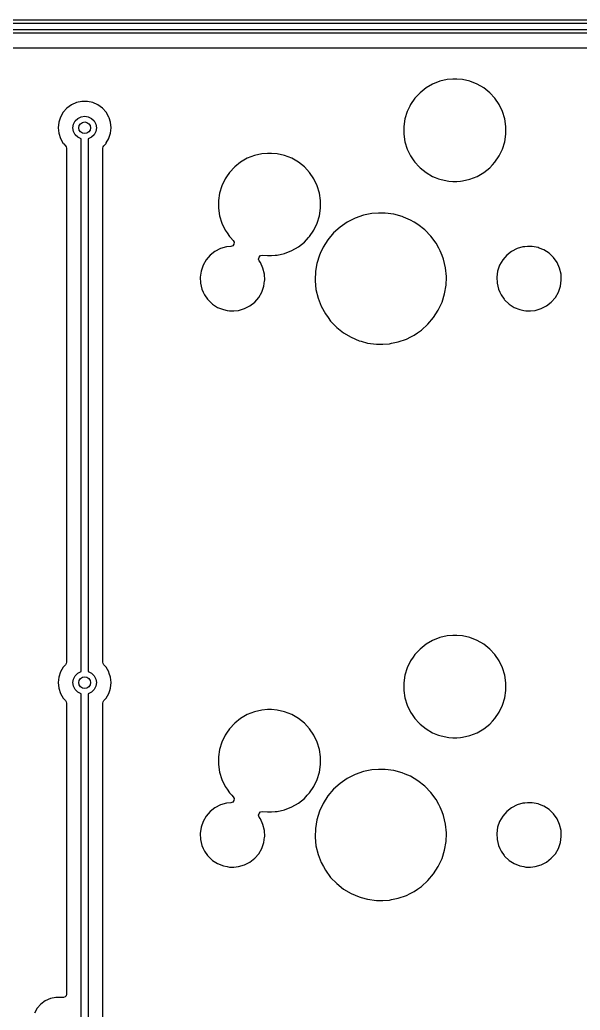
# Model space of a CAD drawing. Extents: x 30 to 259, y -142 to -25.
# Drawn here: x 74.55 to 93.75, y -59.58 to -25.66 of the extents above; entities that cross this region are included whole.
import ezdxf

# ---------------------------------------------------------------- set-up
doc = ezdxf.new("R2010")
doc.units = 0
doc.layers.add('BLACK', color=7, linetype='CONTINUOUS')

msp = doc.modelspace()

# ---------------------------------------------------------------- linework, layer by layer
at = {"layer": 'BLACK', "linetype": 'CONTINUOUS'}
for p, q in [((31.6, -25.6615), (237.95, -25.6615)), ((237.924, -25.7885), (31.6263, -25.7885)), ((31.7354, -25.9885), (235.737, -25.9885)), ((235.711, -26.1155), (31.7618, -26.1155)), ((32.165, -26.616), (115.136, -26.616)), ((88.9351, -27.7676), (88.6909, -27.8634)), ((89.1909, -27.7092), (88.9351, -27.7676)), ((89.387, -27.6945), (89.1909, -27.7092)), ((89.518, -27.6945), (89.387, -27.6945)), ((89.387, -27.6945), (89.387, -27.6945)), ((89.7141, -27.7092), (89.518, -27.6945)), ((89.518, -27.6945), (89.518, -27.6945)), ((89.9699, -27.7676), (89.7141, -27.7092)), ((90.2141, -27.8634), (89.9699, -27.7676)), ((88.4636, -27.9946), (88.2585, -28.1582)), ((88.6909, -27.8634), (88.4636, -27.9946)), ((90.4414, -27.9946), (90.2141, -27.8634)), ((90.6465, -28.1582), (90.4414, -27.9946)), ((90.4414, -27.9946), (90.4414, -27.9946)), ((76.6754, -28.4595), (76.4902, -28.4989)), ((76.8646, -28.4595), (76.6754, -28.4595)), ((76.6754, -28.4595), (76.6754, -28.4595)), ((77.0498, -28.4989), (76.8646, -28.4595)), ((76.8646, -28.4595), (76.8646, -28.4595)), ((88.0801, -28.3505), (87.9323, -28.5673)), ((88.2585, -28.1582), (88.0801, -28.3505)), ((90.8249, -28.3505), (90.6465, -28.1582)), ((90.6465, -28.1582), (90.6465, -28.1582)), ((90.6465, -28.1582), (90.6465, -28.1582)), ((90.9727, -28.5673), (90.8249, -28.3505)), ((90.8249, -28.3505), (90.8249, -28.3505)), ((90.8249, -28.3505), (90.8249, -28.3505)), ((76.1641, -28.6871), (76.0375, -28.8278)), ((76.3173, -28.5758), (76.1641, -28.6871)), ((76.4902, -28.4989), (76.3173, -28.5758)), ((77.2227, -28.5758), (77.0498, -28.4989)), ((77.3759, -28.6871), (77.2227, -28.5758)), ((77.5025, -28.8278), (77.3759, -28.6871)), ((87.8184, -28.8037), (87.7411, -29.0544)), ((87.9076, -28.6186), (87.8184, -28.8037)), ((87.9323, -28.5673), (87.9076, -28.6186)), ((91.0866, -28.8037), (90.9727, -28.5673)), ((91.1639, -29.0544), (91.0866, -28.8037)), ((75.9428, -28.9917), (75.8843, -29.1717)), ((76.0375, -28.8278), (75.9428, -28.9917)), ((76.3896, -29.2364), (76.4464, -29.1249)), ((76.4464, -29.1249), (76.5349, -29.0364)), ((76.5349, -29.0364), (76.6464, -28.9796)), ((76.6464, -28.9796), (76.77, -28.96)), ((76.77, -28.96), (76.8936, -28.9796)), ((76.8936, -28.9796), (77.0051, -29.0364)), ((77.0051, -29.0364), (77.0936, -29.1249)), ((77.0936, -29.1249), (77.1504, -29.2364)), ((77.5972, -28.9917), (77.5025, -28.8278)), ((77.6069, -29.0217), (77.5972, -28.9917)), ((77.6557, -29.1717), (77.6069, -29.0217)), ((87.7411, -29.0544), (87.702, -29.3138)), ((91.203, -29.3138), (91.1639, -29.0544)), ((75.8843, -29.1717), (75.8645, -29.36)), ((75.8645, -29.36), (75.8843, -29.5483)), ((76.37, -29.36), (76.3896, -29.2364)), ((76.3896, -29.4836), (76.37, -29.36)), ((76.4464, -29.5951), (76.3896, -29.4836)), ((77.1504, -29.4836), (77.0936, -29.5951)), ((77.1504, -29.2364), (77.17, -29.36)), ((77.17, -29.36), (77.1504, -29.4836)), ((77.6755, -29.36), (77.6557, -29.1717)), ((77.6557, -29.5483), (77.6755, -29.36)), ((87.702, -29.3138), (87.702, -29.5762)), ((91.203, -29.5762), (91.203, -29.3138)), ((75.8843, -29.5483), (75.9428, -29.7283)), ((75.9428, -29.7283), (76.0375, -29.8922)), ((76.5349, -29.6836), (76.4464, -29.5951)), ((76.645, -29.7397), (76.5349, -29.6836)), ((76.645, -47.9803), (76.645, -29.7397)), ((77.0051, -29.6836), (76.895, -29.7397)), ((76.895, -29.7397), (76.895, -47.9803)), ((77.0936, -29.5951), (77.0051, -29.6836)), ((77.5103, -29.8787), (77.5972, -29.7283)), ((77.5972, -29.7283), (77.6004, -29.7183)), ((77.6004, -29.7183), (77.6466, -29.5762)), ((77.6466, -29.5762), (77.6557, -29.5483)), ((87.702, -29.5762), (87.7411, -29.8356)), ((87.7411, -29.8356), (87.8184, -30.0863)), ((91.0866, -30.0863), (91.1639, -29.8356)), ((91.1639, -29.8356), (91.203, -29.5762)), ((76.0375, -29.8922), (76.0555, -29.9123)), ((76.0555, -29.9123), (76.1127, -29.9757)), ((76.1127, -29.9757), (76.1363, -30.0142)), ((76.1363, -30.0142), (76.1445, -30.0587)), ((76.1445, -30.0587), (76.1445, -47.6613)), ((77.3955, -30.0587), (77.4037, -30.0142)), ((77.3955, -34.4724), (77.3955, -30.0587)), ((77.4037, -30.0142), (77.4273, -29.9757)), ((77.4273, -29.9757), (77.5025, -29.8922)), ((77.5025, -29.8922), (77.5103, -29.8787)), ((87.8184, -30.0863), (87.9323, -30.3227)), ((90.9727, -30.3227), (91.0866, -30.0863)), ((82.3409, -30.4034), (82.1136, -30.5346)), ((82.5851, -30.3076), (82.3409, -30.4034)), ((82.8409, -30.2492), (82.5851, -30.3076)), ((83.037, -30.2345), (82.8409, -30.2492)), ((83.168, -30.2345), (83.037, -30.2345)), ((83.037, -30.2345), (83.037, -30.2345)), ((83.3641, -30.2492), (83.168, -30.2345)), ((83.168, -30.2345), (83.168, -30.2345)), ((83.6199, -30.3076), (83.3641, -30.2492)), ((83.8641, -30.4034), (83.6199, -30.3076)), ((83.925, -30.4386), (83.8641, -30.4034)), ((83.8641, -30.4034), (83.8641, -30.4034)), ((83.8641, -30.4034), (83.8641, -30.4034)), ((84.0914, -30.5346), (83.925, -30.4386)), ((87.9323, -30.3227), (88.0447, -30.4875)), ((88.0447, -30.4875), (88.0801, -30.5395)), ((90.8249, -30.5395), (90.9727, -30.3227)), ((81.9085, -30.6982), (81.7301, -30.8905)), ((82.1136, -30.5346), (81.9085, -30.6982)), ((84.2965, -30.6982), (84.0914, -30.5346)), ((84.0914, -30.5346), (84.0914, -30.5346)), ((84.4749, -30.8905), (84.2965, -30.6982)), ((84.2965, -30.6982), (84.2965, -30.6982)), ((84.2965, -30.6982), (84.2965, -30.6982)), ((88.0801, -30.5395), (88.2273, -30.6982)), ((88.2273, -30.6982), (88.2585, -30.7318)), ((88.2585, -30.7318), (88.4636, -30.8954)), ((90.4414, -30.8954), (90.6465, -30.7318)), ((90.6465, -30.7318), (90.7458, -30.6248)), ((90.7458, -30.6248), (90.8249, -30.5395)), ((90.8249, -30.5395), (90.8249, -30.5395)), ((90.8249, -30.5395), (90.8249, -30.5395)), ((81.5823, -31.1073), (81.4684, -31.3437)), ((81.6296, -31.0379), (81.5823, -31.1073)), ((81.7301, -30.8905), (81.6296, -31.0379)), ((84.6227, -31.1073), (84.4749, -30.8905)), ((84.4749, -30.8905), (84.4749, -30.8905)), ((84.4749, -30.8905), (84.4749, -30.8905)), ((84.7366, -31.3437), (84.6227, -31.1073)), ((88.4636, -30.8954), (88.6909, -31.0266)), ((88.6909, -31.0266), (88.7784, -31.0609)), ((88.7784, -31.0609), (88.8965, -31.1073)), ((88.8965, -31.1073), (88.9351, -31.1224)), ((88.9351, -31.1224), (89.1909, -31.1808)), ((89.1909, -31.1808), (89.2469, -31.185)), ((89.2469, -31.185), (89.387, -31.1955)), ((89.387, -31.1955), (89.387, -31.1955)), ((89.387, -31.1955), (89.518, -31.1955)), ((89.518, -31.1955), (89.6406, -31.1863)), ((89.518, -31.1955), (89.518, -31.1955)), ((89.6406, -31.1863), (89.7141, -31.1808)), ((89.7141, -31.1808), (89.9699, -31.1224)), ((89.9699, -31.1224), (90.2141, -31.0266)), ((90.2141, -31.0266), (90.4414, -30.8954)), ((81.4684, -31.3437), (81.3911, -31.5944)), ((84.8139, -31.5944), (84.7366, -31.3437)), ((81.3911, -31.5944), (81.352, -31.8538)), ((81.352, -31.8538), (81.352, -32.1162)), ((84.853, -31.8538), (84.8139, -31.5944)), ((84.853, -32.1162), (84.853, -31.8538)), ((81.352, -32.1162), (81.3911, -32.3756)), ((84.8139, -32.3756), (84.853, -32.1162)), ((81.3911, -32.3756), (81.4684, -32.6263)), ((84.7366, -32.6263), (84.8139, -32.3756)), ((86.0343, -32.4541), (85.7662, -32.5896)), ((86.3182, -32.3555), (86.0343, -32.4541)), ((86.6127, -32.2956), (86.3182, -32.3555)), ((86.8375, -32.2806), (86.6127, -32.2956)), ((87.0627, -32.2806), (86.8375, -32.2806)), ((86.8375, -32.2806), (86.8375, -32.2806)), ((87.3606, -32.3207), (87.0627, -32.2806)), ((87.6504, -32.4), (87.3606, -32.3207)), ((87.3606, -32.3207), (87.3606, -32.3207)), ((87.3606, -32.3207), (87.3606, -32.3207)), ((87.6945, -32.4187), (87.6504, -32.4)), ((87.927, -32.5173), (87.6945, -32.4187)), ((88.0563, -32.5939), (87.927, -32.5173)), ((81.4684, -32.6263), (81.5823, -32.8627)), ((81.5823, -32.8627), (81.6494, -32.9612)), ((84.4749, -33.0795), (84.6227, -32.8627)), ((84.6227, -32.8627), (84.7366, -32.6263)), ((85.5184, -32.7597), (85.2956, -32.9612)), ((85.7662, -32.5896), (85.5184, -32.7597)), ((88.1856, -32.6705), (88.0563, -32.5939)), ((88.4214, -32.8567), (88.1856, -32.6705)), ((88.1856, -32.6705), (88.1856, -32.6705)), ((88.1856, -32.6705), (88.1856, -32.6705)), ((88.6303, -33.0727), (88.4214, -32.8567)), ((81.6494, -32.9612), (81.7301, -33.0795)), ((81.7301, -33.0795), (81.7647, -33.1168)), ((81.7647, -33.1168), (81.8568, -33.216)), ((81.8568, -33.216), (81.8876, -33.2767)), ((84.2965, -33.2718), (84.4403, -33.1168)), ((84.4403, -33.1168), (84.4749, -33.0795)), ((84.4749, -33.0795), (84.4749, -33.0795)), ((84.4749, -33.0795), (84.4749, -33.0795)), ((85.1016, -33.1907), (84.9399, -33.444)), ((85.2956, -32.9612), (85.1016, -33.1907)), ((88.8085, -33.3146), (88.6303, -33.0727)), ((81.4213, -33.4978), (81.2343, -33.5942)), ((81.6231, -33.4386), (81.4213, -33.4978)), ((81.7777, -33.4238), (81.6231, -33.4386)), ((81.841, -33.399), (81.7777, -33.4238)), ((81.8818, -33.3445), (81.841, -33.399)), ((81.8876, -33.2767), (81.8818, -33.3445)), ((83.6199, -33.6624), (83.8641, -33.5666)), ((83.8641, -33.5666), (84.0914, -33.4354)), ((84.0914, -33.4354), (84.2965, -33.2718)), ((84.9399, -33.444), (84.8385, -33.6624)), ((88.9029, -33.4869), (88.8085, -33.3146)), ((88.9529, -33.5781), (88.9029, -33.4869)), ((91.5813, -33.4978), (91.3943, -33.5942)), ((91.7831, -33.4386), (91.5813, -33.4978)), ((91.8529, -33.4319), (91.7831, -33.4386)), ((91.94, -33.4236), (91.8529, -33.4319)), ((92.0977, -33.4236), (91.94, -33.4236)), ((92.3042, -33.4634), (92.0977, -33.4236)), ((92.0977, -33.4236), (92.0977, -33.4236)), ((92.3414, -33.4783), (92.3042, -33.4634)), ((92.3042, -33.4634), (92.3042, -33.4634)), ((92.3042, -33.4634), (92.3042, -33.4634)), ((92.4995, -33.5416), (92.3414, -33.4783)), ((92.6764, -33.6553), (92.4995, -33.5416)), ((80.9312, -33.8832), (80.8261, -34.0654)), ((81.069, -33.7243), (80.9312, -33.8832)), ((81.2343, -33.5942), (81.069, -33.7243)), ((82.7296, -33.8526), (82.7454, -33.7852)), ((82.7524, -33.918), (82.7296, -33.8526)), ((82.7454, -33.7852), (82.7949, -33.7368)), ((82.7949, -33.7368), (82.8627, -33.7224)), ((82.8627, -33.7224), (83.037, -33.7355)), ((83.037, -33.7355), (83.037, -33.7355)), ((83.037, -33.7355), (83.168, -33.7355)), ((83.168, -33.7355), (83.2906, -33.7263)), ((83.168, -33.7355), (83.168, -33.7355)), ((83.2906, -33.7263), (83.3641, -33.7208)), ((83.3641, -33.7208), (83.6199, -33.6624)), ((84.813, -33.7179), (84.7244, -34.0035)), ((84.8134, -33.7165), (84.813, -33.7179)), ((84.8385, -33.6624), (84.8134, -33.7165)), ((89.014, -33.7368), (88.9529, -33.5781)), ((89.0609, -33.8586), (89.014, -33.7368)), ((89.1306, -34.1509), (89.0609, -33.8586)), ((91.0912, -33.8832), (90.9861, -34.0654)), ((91.229, -33.7243), (91.0912, -33.8832)), ((91.3943, -33.5942), (91.229, -33.7243)), ((92.8287, -33.8005), (92.6764, -33.6553)), ((92.6764, -33.6553), (92.6764, -33.6553)), ((92.6764, -33.6553), (92.6764, -33.6553)), ((92.9507, -33.9718), (92.8287, -33.8005)), ((92.8287, -33.8005), (92.8287, -33.8005)), ((80.8261, -34.0654), (80.7573, -34.2642)), ((82.7907, -33.9718), (82.7524, -33.918)), ((82.8781, -34.1631), (82.7907, -33.9718)), ((82.7907, -33.9718), (82.7907, -33.9718)), ((82.7907, -33.9718), (82.7907, -33.9718)), ((82.9276, -34.3675), (82.8781, -34.1631)), ((84.7244, -34.0035), (84.6792, -34.2711)), ((89.1607, -34.4498), (89.1306, -34.1509)), ((90.9861, -34.0654), (90.9173, -34.2642)), ((93.0381, -34.1631), (92.9507, -33.9718)), ((92.9507, -33.9718), (92.9507, -33.9718)), ((92.9507, -33.9718), (92.9507, -33.9718)), ((93.0876, -34.3675), (93.0381, -34.1631)), ((77.3955, -47.6613), (77.3955, -34.4724)), ((80.7573, -34.2642), (80.7273, -34.4724)), ((80.7273, -34.4724), (80.7374, -34.6825)), ((80.7273, -34.4724), (80.7273, -34.4724)), ((82.9377, -34.5776), (82.9276, -34.3675)), ((82.9344, -34.6002), (82.9377, -34.5776)), ((84.6661, -34.5461), (84.6643, -34.6002)), ((84.6744, -34.2998), (84.6661, -34.5461)), ((84.6792, -34.2711), (84.6744, -34.2998)), ((89.1506, -34.7502), (89.1599, -34.4724)), ((89.1599, -34.4724), (89.1607, -34.4498)), ((90.9173, -34.2642), (90.8873, -34.4724)), ((90.8873, -34.4724), (90.8974, -34.6825)), ((90.8873, -34.4724), (90.8873, -34.4724)), ((93.0677, -34.7858), (93.0977, -34.5776)), ((93.0977, -34.5776), (93.0876, -34.3675)), ((80.7374, -34.6825), (80.7869, -34.8869)), ((80.7869, -34.8869), (80.8316, -34.9846)), ((82.8389, -34.9846), (82.9077, -34.7858)), ((82.9077, -34.7858), (82.9344, -34.6002)), ((84.6643, -34.6002), (84.6944, -34.8991)), ((84.6944, -34.8991), (84.7641, -35.1914)), ((89.1006, -35.0465), (89.1506, -34.7502)), ((90.8974, -34.6825), (90.9469, -34.8869)), ((90.9469, -34.8869), (90.9916, -34.9846)), ((92.9989, -34.9846), (93.0677, -34.7858)), ((80.8316, -34.9846), (80.8743, -35.0782)), ((80.8743, -35.0782), (80.9833, -35.2312)), ((80.9833, -35.2312), (80.9963, -35.2495)), ((80.9963, -35.2495), (81.1486, -35.3947)), ((82.596, -35.3257), (82.7338, -35.1668)), ((82.7338, -35.1668), (82.8389, -34.9846)), ((84.7641, -35.1914), (84.8721, -35.4719)), ((89.0116, -35.3335), (89.1006, -35.0465)), ((90.9916, -34.9846), (91.0343, -35.0782)), ((91.0343, -35.0782), (91.1433, -35.2312)), ((91.1433, -35.2312), (91.1563, -35.2495)), ((91.1563, -35.2495), (91.3086, -35.3947)), ((92.756, -35.3257), (92.8938, -35.1668)), ((92.8938, -35.1668), (92.9989, -34.9846)), ((81.1486, -35.3947), (81.1486, -35.3947)), ((81.1486, -35.3947), (81.1486, -35.3947)), ((81.1486, -35.3947), (81.3255, -35.5084)), ((81.3255, -35.5084), (81.3255, -35.5084)), ((81.3255, -35.5084), (81.5208, -35.5866)), ((81.5208, -35.5866), (81.6496, -35.6114)), ((82.0419, -35.6114), (82.2437, -35.5522)), ((82.2437, -35.5522), (82.4307, -35.4558)), ((82.4307, -35.4558), (82.596, -35.3257)), ((84.8721, -35.4719), (85.0165, -35.7354)), ((88.7234, -35.8593), (88.8851, -35.606)), ((88.8851, -35.606), (89.0116, -35.3335)), ((91.3086, -35.3947), (91.3086, -35.3947)), ((91.3086, -35.3947), (91.3086, -35.3947)), ((91.3086, -35.3947), (91.4855, -35.5084)), ((91.4855, -35.5084), (91.4855, -35.5084)), ((91.4855, -35.5084), (91.6808, -35.5866)), ((91.6808, -35.5866), (91.8096, -35.6114)), ((92.2019, -35.6114), (92.4037, -35.5522)), ((92.4037, -35.5522), (92.5907, -35.4558)), ((92.5907, -35.4558), (92.756, -35.3257)), ((81.6496, -35.6114), (81.7273, -35.6264)), ((81.7273, -35.6264), (81.7273, -35.6264)), ((81.7273, -35.6264), (81.885, -35.6264)), ((81.885, -35.6264), (82.0419, -35.6114)), ((81.885, -35.6264), (81.885, -35.6264)), ((85.0165, -35.7354), (85.1078, -35.8593)), ((85.1078, -35.8593), (85.1947, -35.9773)), ((88.5294, -36.0888), (88.7234, -35.8593)), ((91.8096, -35.6114), (91.8873, -35.6264)), ((91.8873, -35.6264), (91.8873, -35.6264)), ((91.8873, -35.6264), (92.045, -35.6264)), ((92.045, -35.6264), (92.2019, -35.6114)), ((92.045, -35.6264), (92.045, -35.6264)), ((85.1947, -35.9773), (85.4036, -36.1933)), ((85.4036, -36.1933), (85.6394, -36.3795)), ((88.3066, -36.2903), (88.5294, -36.0888)), ((85.6394, -36.3795), (85.898, -36.5327)), ((85.898, -36.5327), (86.1746, -36.65)), ((87.5068, -36.6945), (87.7907, -36.5959)), ((87.7907, -36.5959), (87.9389, -36.521)), ((87.9389, -36.521), (88.0588, -36.4604)), ((88.0588, -36.4604), (88.1767, -36.3795)), ((88.1767, -36.3795), (88.3066, -36.2903)), ((86.1746, -36.65), (86.1746, -36.65)), ((86.1746, -36.65), (86.1746, -36.65)), ((86.1746, -36.65), (86.2385, -36.6675)), ((86.2385, -36.6675), (86.4644, -36.7293)), ((86.4644, -36.7293), (86.7623, -36.7694)), ((86.7623, -36.7694), (86.9875, -36.7694)), ((86.9875, -36.7694), (87.2123, -36.7544)), ((86.9875, -36.7694), (86.9875, -36.7694)), ((87.2123, -36.7544), (87.2859, -36.7394)), ((87.2859, -36.7394), (87.5068, -36.6945)), ((89.1909, -46.7592), (88.9351, -46.8176)), ((89.387, -46.7445), (89.1909, -46.7592)), ((89.518, -46.7445), (89.387, -46.7445)), ((89.387, -46.7445), (89.387, -46.7445)), ((89.7141, -46.7592), (89.518, -46.7445)), ((89.518, -46.7445), (89.518, -46.7445)), ((89.9699, -46.8176), (89.7141, -46.7592)), ((88.4636, -47.0446), (88.2585, -47.2082)), ((88.6909, -46.9134), (88.4636, -47.0446)), ((88.9351, -46.8176), (88.6909, -46.9134)), ((90.2141, -46.9134), (89.9699, -46.8176)), ((90.4414, -47.0446), (90.2141, -46.9134)), ((90.6465, -47.2082), (90.4414, -47.0446)), ((90.4414, -47.0446), (90.4414, -47.0446)), ((88.0801, -47.4005), (88.0194, -47.4895)), ((88.2585, -47.2082), (88.0801, -47.4005)), ((90.8249, -47.4005), (90.6465, -47.2082)), ((90.6465, -47.2082), (90.6465, -47.2082)), ((90.6465, -47.2082), (90.6465, -47.2082)), ((90.9727, -47.6173), (90.8249, -47.4005)), ((90.8249, -47.4005), (90.8249, -47.4005)), ((90.8249, -47.4005), (90.8249, -47.4005)), ((76.0995, -47.7589), (76.0375, -47.8278)), ((76.1127, -47.7443), (76.0995, -47.7589)), ((76.1363, -47.7058), (76.1127, -47.7443)), ((76.1445, -47.6613), (76.1363, -47.7058)), ((77.4037, -47.7058), (77.3955, -47.6613)), ((77.4273, -47.7443), (77.4037, -47.7058)), ((77.4724, -47.7943), (77.4273, -47.7443)), ((77.5025, -47.8278), (77.4724, -47.7943)), ((87.9323, -47.6173), (87.8184, -47.8537)), ((88.0194, -47.4895), (87.9323, -47.6173)), ((91.0866, -47.8537), (90.9727, -47.6173)), ((75.9428, -47.9917), (75.8843, -48.1717)), ((76.0375, -47.8278), (75.9428, -47.9917)), ((76.3896, -48.2364), (76.4464, -48.1249)), ((76.4464, -48.1249), (76.5349, -48.0364)), ((76.5349, -48.0364), (76.645, -47.9803)), ((76.895, -47.9803), (77.0051, -48.0364)), ((77.0051, -48.0364), (77.0936, -48.1249)), ((77.0936, -48.1249), (77.1504, -48.2364)), ((77.5972, -47.9917), (77.5025, -47.8278)), ((77.6134, -48.0417), (77.5972, -47.9917)), ((77.6557, -48.1717), (77.6134, -48.0417)), ((87.7411, -48.1044), (87.702, -48.3638)), ((87.8184, -47.8537), (87.7411, -48.1044)), ((91.1639, -48.1044), (91.0866, -47.8537)), ((91.203, -48.3638), (91.1639, -48.1044)), ((75.8843, -48.1717), (75.8645, -48.36)), ((75.8645, -48.36), (75.8843, -48.5483)), ((76.37, -48.36), (76.3896, -48.2364)), ((76.3896, -48.4836), (76.37, -48.36)), ((76.4464, -48.5951), (76.3896, -48.4836)), ((77.1504, -48.4836), (77.0936, -48.5951)), ((77.1504, -48.2364), (77.17, -48.36)), ((77.17, -48.36), (77.1504, -48.4836)), ((77.6755, -48.36), (77.6557, -48.1717)), ((77.6557, -48.5483), (77.6755, -48.36)), ((87.702, -48.3638), (87.702, -48.6262)), ((91.203, -48.6262), (91.203, -48.3638)), ((75.8843, -48.5483), (75.9428, -48.7283)), ((75.9428, -48.7283), (76.0375, -48.8922)), ((76.5349, -48.6836), (76.4464, -48.5951)), ((76.645, -48.7397), (76.5349, -48.6836)), ((76.645, -67.2803), (76.645, -48.7397)), ((77.0051, -48.6836), (76.895, -48.7397)), ((76.895, -48.7397), (76.895, -67.2803)), ((77.0936, -48.5951), (77.0051, -48.6836)), ((77.5025, -48.8922), (77.5972, -48.7283)), ((77.5972, -48.7283), (77.6304, -48.6262)), ((77.6304, -48.6262), (77.6557, -48.5483)), ((87.702, -48.6262), (87.7411, -48.8856)), ((91.1639, -48.8856), (91.203, -48.6262)), ((76.0375, -48.8922), (76.0375, -48.8922)), ((76.0375, -48.8922), (76.1127, -48.9757)), ((76.1127, -48.9757), (76.1363, -49.0142)), ((76.1363, -49.0142), (76.1445, -49.0587)), ((76.1445, -49.0587), (76.1445, -59.026)), ((77.3955, -49.0587), (77.4037, -49.0142)), ((77.3955, -53.5224), (77.3955, -49.0587)), ((77.4037, -49.0142), (77.4273, -48.9757)), ((77.4273, -48.9757), (77.5025, -48.8922)), ((87.7411, -48.8856), (87.8184, -49.1363)), ((87.8184, -49.1363), (87.9323, -49.3727)), ((90.9727, -49.3727), (91.0866, -49.1363)), ((91.0866, -49.1363), (91.1639, -48.8856)), ((82.3409, -49.4534), (82.1136, -49.5846)), ((82.5851, -49.3576), (82.3409, -49.4534)), ((82.8409, -49.2992), (82.5851, -49.3576)), ((83.037, -49.2845), (82.8409, -49.2992)), ((83.168, -49.2845), (83.037, -49.2845)), ((83.037, -49.2845), (83.037, -49.2845)), ((83.3641, -49.2992), (83.168, -49.2845)), ((83.168, -49.2845), (83.168, -49.2845)), ((83.6199, -49.3576), (83.3641, -49.2992)), ((83.8641, -49.4534), (83.6199, -49.3576)), ((84.0914, -49.5846), (83.8641, -49.4534)), ((87.9323, -49.3727), (87.9873, -49.4534)), ((87.9873, -49.4534), (88.0801, -49.5895)), ((90.8249, -49.5895), (90.9727, -49.3727)), ((81.9085, -49.7482), (81.7301, -49.9405)), ((82.1136, -49.5846), (81.9085, -49.7482)), ((84.2965, -49.7482), (84.0914, -49.5846)), ((84.0914, -49.5846), (84.0914, -49.5846)), ((84.4749, -49.9405), (84.2965, -49.7482)), ((84.2965, -49.7482), (84.2965, -49.7482)), ((84.2965, -49.7482), (84.2965, -49.7482)), ((88.0801, -49.5895), (88.2273, -49.7482)), ((88.2273, -49.7482), (88.2585, -49.7818)), ((88.2585, -49.7818), (88.4636, -49.9454)), ((90.4414, -49.9454), (90.6465, -49.7818)), ((90.6465, -49.7818), (90.7458, -49.6748)), ((90.7458, -49.6748), (90.8249, -49.5895)), ((90.8249, -49.5895), (90.8249, -49.5895)), ((90.8249, -49.5895), (90.8249, -49.5895)), ((81.5823, -50.1573), (81.4684, -50.3937)), ((81.6296, -50.0879), (81.5823, -50.1573)), ((81.7301, -49.9405), (81.6296, -50.0879)), ((84.6227, -50.1573), (84.4749, -49.9405)), ((84.4749, -49.9405), (84.4749, -49.9405)), ((84.4749, -49.9405), (84.4749, -49.9405)), ((84.7366, -50.3937), (84.6227, -50.1573)), ((88.4636, -49.9454), (88.6909, -50.0766)), ((88.6909, -50.0766), (88.859, -50.1426)), ((88.859, -50.1426), (88.8965, -50.1573)), ((88.8965, -50.1573), (88.9351, -50.1724)), ((88.9351, -50.1724), (89.1909, -50.2308)), ((89.7141, -50.2308), (89.9699, -50.1724)), ((89.9699, -50.1724), (90.2141, -50.0766)), ((90.2141, -50.0766), (90.4414, -49.9454)), ((81.4684, -50.3937), (81.3911, -50.6444)), ((84.8139, -50.6444), (84.7366, -50.3937)), ((89.1909, -50.2308), (89.2469, -50.235)), ((89.2469, -50.235), (89.387, -50.2455)), ((89.387, -50.2455), (89.387, -50.2455)), ((89.387, -50.2455), (89.518, -50.2455)), ((89.518, -50.2455), (89.6406, -50.2363)), ((89.518, -50.2455), (89.518, -50.2455)), ((89.6406, -50.2363), (89.7141, -50.2308)), ((81.3911, -50.6444), (81.352, -50.9038)), ((84.853, -50.9038), (84.8139, -50.6444)), ((81.352, -50.9038), (81.352, -51.1662)), ((81.352, -51.1662), (81.3911, -51.4256)), ((84.8139, -51.4256), (84.853, -51.1662)), ((84.853, -51.1662), (84.853, -50.9038)), ((81.3911, -51.4256), (81.4684, -51.6763)), ((84.7366, -51.6763), (84.8139, -51.4256)), ((86.0343, -51.5041), (85.7662, -51.6396)), ((86.3182, -51.4055), (86.0343, -51.5041)), ((86.6127, -51.3456), (86.3182, -51.4055)), ((86.8375, -51.3306), (86.6127, -51.3456)), ((87.0627, -51.3306), (86.8375, -51.3306)), ((86.8375, -51.3306), (86.8375, -51.3306)), ((87.3606, -51.3707), (87.0627, -51.3306)), ((87.6504, -51.45), (87.3606, -51.3707)), ((87.3606, -51.3707), (87.3606, -51.3707)), ((87.3606, -51.3707), (87.3606, -51.3707)), ((87.7459, -51.4906), (87.6504, -51.45)), ((87.927, -51.5673), (87.7459, -51.4906)), ((81.4684, -51.6763), (81.5823, -51.9127)), ((84.6227, -51.9127), (84.7366, -51.6763)), ((85.5184, -51.8097), (85.2956, -52.0112)), ((85.7662, -51.6396), (85.5184, -51.8097)), ((88.0563, -51.6439), (87.927, -51.5673)), ((88.1856, -51.7205), (88.0563, -51.6439)), ((88.4214, -51.9067), (88.1856, -51.7205)), ((88.1856, -51.7205), (88.1856, -51.7205)), ((88.1856, -51.7205), (88.1856, -51.7205)), ((81.5823, -51.9127), (81.6494, -52.0112)), ((81.6494, -52.0112), (81.7301, -52.1295)), ((81.7301, -52.1295), (81.8091, -52.2146)), ((81.8091, -52.2146), (81.8568, -52.266)), ((84.2965, -52.3218), (84.3958, -52.2148)), ((84.3958, -52.2148), (84.4749, -52.1295)), ((84.4749, -52.1295), (84.6227, -51.9127)), ((84.4749, -52.1295), (84.4749, -52.1295)), ((84.4749, -52.1295), (84.4749, -52.1295)), ((85.2956, -52.0112), (85.1016, -52.2407)), ((88.6303, -52.1227), (88.4214, -51.9067)), ((88.8085, -52.3646), (88.6303, -52.1227)), ((81.4213, -52.5478), (81.2343, -52.6442)), ((81.6231, -52.4886), (81.4213, -52.5478)), ((81.7777, -52.4738), (81.6231, -52.4886)), ((81.841, -52.449), (81.7777, -52.4738)), ((81.8818, -52.3945), (81.841, -52.449)), ((81.8568, -52.266), (81.8876, -52.3267)), ((81.8876, -52.3267), (81.8818, -52.3945)), ((83.8641, -52.6166), (84.0914, -52.4854)), ((84.0914, -52.4854), (84.2965, -52.3218)), ((84.9399, -52.494), (84.8134, -52.7665)), ((85.1016, -52.2407), (84.9399, -52.494)), ((88.9029, -52.5369), (88.8085, -52.3646)), ((88.9529, -52.6281), (88.9029, -52.5369)), ((91.5813, -52.5478), (91.3943, -52.6442)), ((91.7831, -52.4886), (91.5813, -52.5478)), ((91.8529, -52.4819), (91.7831, -52.4886)), ((91.94, -52.4736), (91.8529, -52.4819)), ((92.0977, -52.4736), (91.94, -52.4736)), ((92.3042, -52.5134), (92.0977, -52.4736)), ((92.0977, -52.4736), (92.0977, -52.4736)), ((92.3531, -52.533), (92.3042, -52.5134)), ((92.3042, -52.5134), (92.3042, -52.5134)), ((92.3042, -52.5134), (92.3042, -52.5134)), ((92.4995, -52.5916), (92.3531, -52.533)), ((81.069, -52.7743), (80.9312, -52.9332)), ((81.2343, -52.6442), (81.069, -52.7743)), ((82.7296, -52.9026), (82.7454, -52.8352)), ((82.7524, -52.968), (82.7296, -52.9026)), ((82.7454, -52.8352), (82.7949, -52.7868)), ((82.7949, -52.7868), (82.8627, -52.7724)), ((82.8627, -52.7724), (83.037, -52.7855)), ((83.037, -52.7855), (83.037, -52.7855)), ((83.037, -52.7855), (83.168, -52.7855)), ((83.168, -52.7855), (83.2906, -52.7763)), ((83.168, -52.7855), (83.168, -52.7855)), ((83.2906, -52.7763), (83.3641, -52.7708)), ((83.3641, -52.7708), (83.6199, -52.7124)), ((83.6199, -52.7124), (83.8641, -52.6166)), ((84.8134, -52.7665), (84.7244, -53.0535)), ((89.014, -52.7868), (88.9529, -52.6281)), ((89.0609, -52.9086), (89.014, -52.7868)), ((91.229, -52.7743), (91.0912, -52.9332)), ((91.3943, -52.6442), (91.229, -52.7743)), ((92.6764, -52.7053), (92.4995, -52.5916)), ((92.8287, -52.8505), (92.6764, -52.7053)), ((92.6764, -52.7053), (92.6764, -52.7053)), ((92.6764, -52.7053), (92.6764, -52.7053)), ((92.9507, -53.0218), (92.8287, -52.8505)), ((92.8287, -52.8505), (92.8287, -52.8505)), ((80.8261, -53.1154), (80.7573, -53.3142)), ((80.9312, -52.9332), (80.8261, -53.1154)), ((82.7907, -53.0218), (82.7524, -52.968)), ((82.8781, -53.2131), (82.7907, -53.0218)), ((82.7907, -53.0218), (82.7907, -53.0218)), ((82.7907, -53.0218), (82.7907, -53.0218)), ((82.9276, -53.4175), (82.8781, -53.2131)), ((84.7244, -53.0535), (84.6744, -53.3498)), ((89.1306, -53.2009), (89.0609, -52.9086)), ((89.1607, -53.4998), (89.1306, -53.2009)), ((90.9861, -53.1154), (90.9173, -53.3142)), ((91.0912, -52.9332), (90.9861, -53.1154)), ((93.0381, -53.2131), (92.9507, -53.0218)), ((92.9507, -53.0218), (92.9507, -53.0218)), ((92.9507, -53.0218), (92.9507, -53.0218)), ((93.0876, -53.4175), (93.0381, -53.2131)), ((77.3955, -66.9613), (77.3955, -53.5224)), ((80.7573, -53.3142), (80.7273, -53.5224)), ((80.7273, -53.5224), (80.7374, -53.7325)), ((80.7273, -53.5224), (80.7273, -53.5224)), ((82.9377, -53.6276), (82.9276, -53.4175)), ((84.6744, -53.3498), (84.6643, -53.6502)), ((89.1506, -53.8002), (89.1599, -53.5224)), ((89.1599, -53.5224), (89.1607, -53.4998)), ((90.9173, -53.3142), (90.8873, -53.5224)), ((90.8873, -53.5224), (90.8974, -53.7325)), ((90.8873, -53.5224), (90.8873, -53.5224)), ((93.0977, -53.6276), (93.0876, -53.4175)), ((80.7374, -53.7325), (80.7869, -53.9369)), ((82.8389, -54.0346), (82.9077, -53.8358)), ((82.9077, -53.8358), (82.9344, -53.6502)), ((82.9344, -53.6502), (82.9377, -53.6276)), ((84.6643, -53.6502), (84.6944, -53.9491)), ((89.1006, -54.0965), (89.1506, -53.8002)), ((90.8974, -53.7325), (90.9469, -53.9369)), ((92.9989, -54.0346), (93.0677, -53.8358)), ((93.0677, -53.8358), (93.0977, -53.6276)), ((80.7869, -53.9369), (80.8316, -54.0346)), ((80.8316, -54.0346), (80.8743, -54.1282)), ((80.8743, -54.1282), (80.9833, -54.2812)), ((82.596, -54.3757), (82.7338, -54.2168)), ((82.7338, -54.2168), (82.8389, -54.0346)), ((84.6944, -53.9491), (84.7641, -54.2414)), ((84.7641, -54.2414), (84.8721, -54.5219)), ((89.0116, -54.3835), (89.1006, -54.0965)), ((90.9469, -53.9369), (90.9916, -54.0346)), ((90.9916, -54.0346), (91.0343, -54.1282)), ((91.0343, -54.1282), (91.1433, -54.2812)), ((92.756, -54.3757), (92.8938, -54.2168)), ((92.8938, -54.2168), (92.9989, -54.0346)), ((80.9833, -54.2812), (80.9963, -54.2995)), ((80.9963, -54.2995), (81.1486, -54.4447)), ((81.1486, -54.4447), (81.1486, -54.4447)), ((81.1486, -54.4447), (81.1486, -54.4447)), ((81.1486, -54.4447), (81.3255, -54.5584)), ((81.3255, -54.5584), (81.3255, -54.5584)), ((81.3255, -54.5584), (81.5208, -54.6366)), ((82.0419, -54.6614), (82.2437, -54.6022)), ((82.2437, -54.6022), (82.4307, -54.5058)), ((82.4307, -54.5058), (82.596, -54.3757)), ((84.8721, -54.5219), (84.9485, -54.6614)), ((88.8851, -54.656), (89.0116, -54.3835)), ((91.1433, -54.2812), (91.1563, -54.2995)), ((91.1563, -54.2995), (91.3086, -54.4447)), ((91.3086, -54.4447), (91.3086, -54.4447)), ((91.3086, -54.4447), (91.3086, -54.4447)), ((91.3086, -54.4447), (91.4855, -54.5584)), ((91.4855, -54.5584), (91.4855, -54.5584)), ((91.4855, -54.5584), (91.6808, -54.6366)), ((92.2019, -54.6614), (92.4037, -54.6022)), ((92.4037, -54.6022), (92.5907, -54.5058)), ((92.5907, -54.5058), (92.756, -54.3757)), ((81.5208, -54.6366), (81.6496, -54.6614)), ((81.6496, -54.6614), (81.7273, -54.6764)), ((81.7273, -54.6764), (81.7273, -54.6764)), ((81.7273, -54.6764), (81.885, -54.6764)), ((81.885, -54.6764), (82.0419, -54.6614)), ((81.885, -54.6764), (81.885, -54.6764)), ((84.9485, -54.6614), (85.0165, -54.7854)), ((85.0165, -54.7854), (85.1947, -55.0273)), ((88.5294, -55.1388), (88.7234, -54.9093)), ((88.7234, -54.9093), (88.8851, -54.656)), ((91.6808, -54.6366), (91.8096, -54.6614)), ((91.8096, -54.6614), (91.8873, -54.6764)), ((91.8873, -54.6764), (91.8873, -54.6764)), ((91.8873, -54.6764), (92.045, -54.6764)), ((92.045, -54.6764), (92.2019, -54.6614)), ((92.045, -54.6764), (92.045, -54.6764)), ((85.1947, -55.0273), (85.4036, -55.2433)), ((85.4036, -55.2433), (85.6394, -55.4295)), ((88.3066, -55.3403), (88.5294, -55.1388)), ((85.6394, -55.4295), (85.898, -55.5827)), ((85.898, -55.5827), (86.1746, -55.7)), ((87.7907, -55.6459), (87.9247, -55.5782)), ((87.9247, -55.5782), (88.0588, -55.5104)), ((88.0588, -55.5104), (88.1767, -55.4295)), ((88.1767, -55.4295), (88.3066, -55.3403)), ((86.1746, -55.7), (86.1746, -55.7)), ((86.1746, -55.7), (86.1746, -55.7)), ((86.1746, -55.7), (86.2385, -55.7175)), ((86.2385, -55.7175), (86.4644, -55.7793)), ((86.4644, -55.7793), (86.7623, -55.8194)), ((86.7623, -55.8194), (86.9875, -55.8194)), ((86.9875, -55.8194), (87.2123, -55.8044)), ((86.9875, -55.8194), (86.9875, -55.8194)), ((87.2123, -55.8044), (87.2859, -55.7894)), ((87.2859, -55.7894), (87.5068, -55.7445)), ((87.5068, -55.7445), (87.7907, -55.6459)), ((75.4223, -59.2583), (75.2691, -59.3696)), ((75.5952, -59.1814), (75.4223, -59.2583)), ((75.7804, -59.142), (75.5952, -59.1814)), ((75.9696, -59.142), (75.7804, -59.142)), ((75.7804, -59.142), (75.7804, -59.142)), ((75.9947, -59.1473), (75.9696, -59.142)), ((75.9696, -59.142), (75.9696, -59.142)), ((76.0494, -59.1466), (75.9947, -59.1473)), ((76.0985, -59.1224), (76.0494, -59.1466)), ((76.1324, -59.0794), (76.0985, -59.1224)), ((76.1445, -59.026), (76.1324, -59.0794)), ((75.1425, -59.5103), (75.0478, -59.6742)), ((75.2691, -59.3696), (75.1425, -59.5103))]:
    msp.add_line(p, q, dxfattribs=at)
at = {"layer": 'BLACK'}
for centre in [(76.77, -29.36), (76.77, -48.36)]:
    msp.add_circle(centre, 0.2, dxfattribs=at)

doc.saveas('drawing.dxf')
